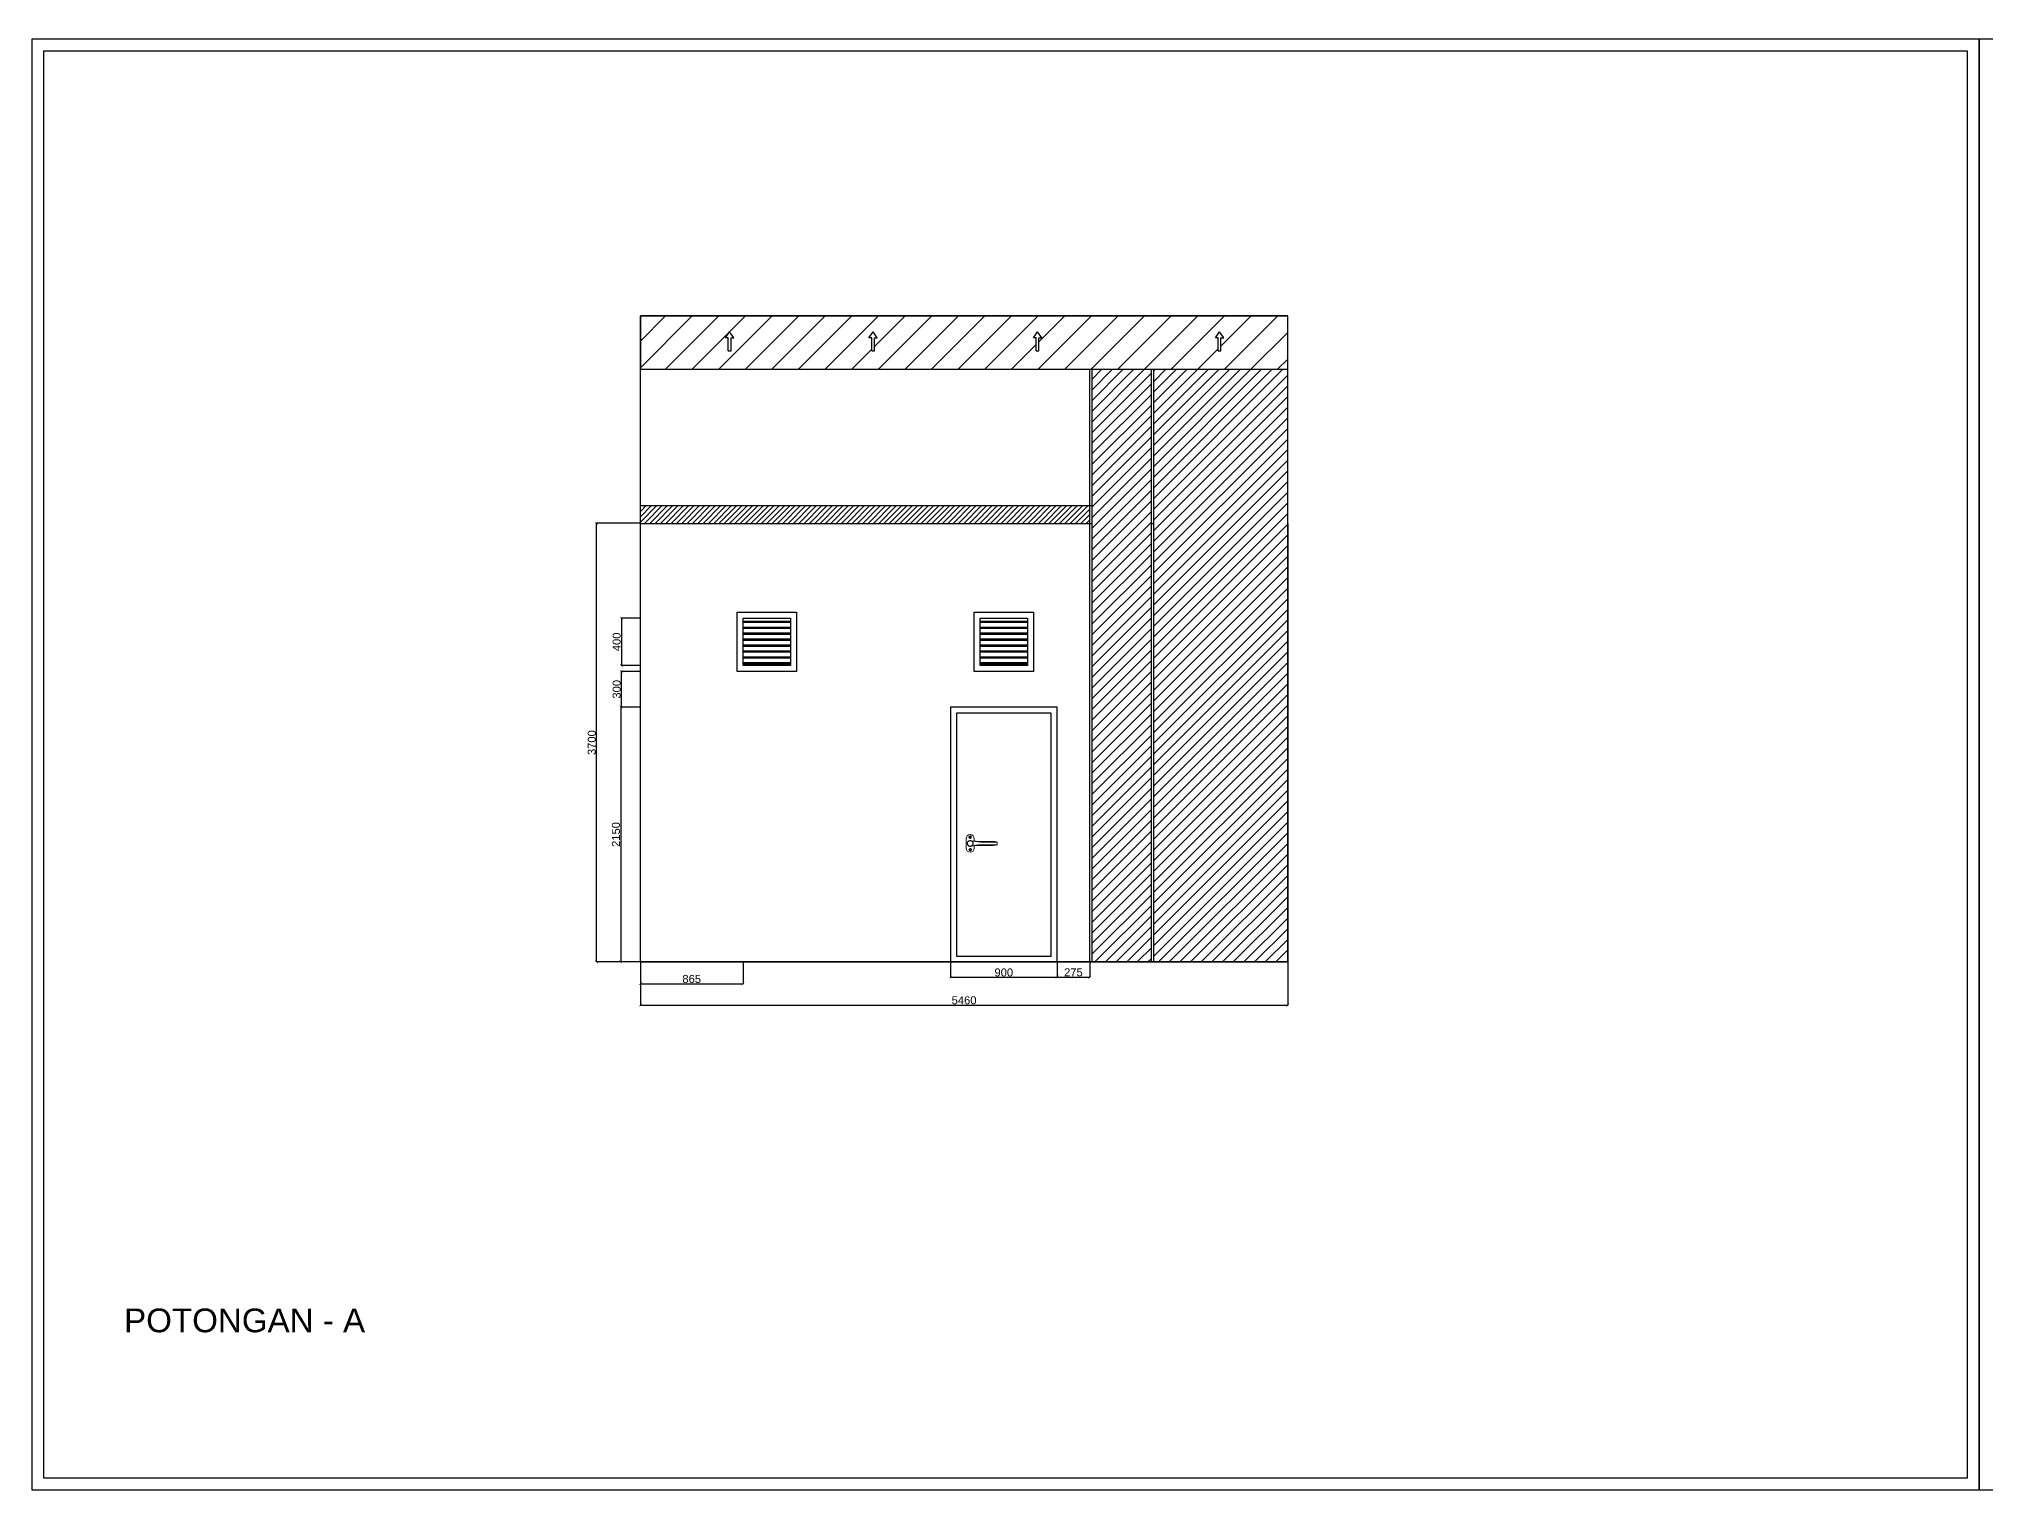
# Model space of a CAD drawing. Header units: millimetres. Extents: x -152054 to 94068, y -14280 to 91468.
# Drawn here: x -73833 to -57415, y 56711 to 68952 of the extents above; entities that cross this region are included whole.
import ezdxf

# ---------------------------------------------------------------- set-up
doc = ezdxf.new("R2010")
doc.units = ezdxf.units.MM
doc.linetypes.add('DASHED', pattern=[0.75, 0.5, -0.25])
doc.layers.add('001_Dark_1 5', color=7, linetype='Continuous', lineweight=0)
doc.styles.get("Standard").update_dxf_attribs({"font": 'arial.ttf'})
doc.dimstyles.new('ISO-25', dxfattribs={"dimtxt": 67.5, "dimasz": 22.5, "dimexe": 1.25, "dimexo": 0.625, "dimgap": 5.63, "dimtad": 1, "dimtoh": 1, "dimdec": 0, "dimtxsty": 'Standard', "dimblk": 'ARCHTICK', "dimcen": 2.5, "dimclrd": 40, "dimclre": 40, "dimclrt": 1, "dimadec": 0, "dimazin": 0, "dimtfac": 1, "dimtdec": 0, "dimtmove": 0, "dimatfit": 3, "dimldrblk": 'BOXFILLED', "dimfxl": 1, "dimarcsym": 0})

# ---------------------------------------------------------------- blocks, each defined once
blk = doc.blocks.new('_ArchTick')
at = {"color": 0, "linetype": 'ByBlock', "const_width": 0.15}
blk.add_lwpolyline([(-0.5, -0.5), (0.5, 0.5)], dxfattribs=at)
blk = doc.blocks.new('*D92')
at = {"color": 40, "lineweight": -2, "transparency": 16777216}
for p, q in [((-68759, 64866), (-69131, 64866)), ((-69129, 61166), (-69129, 64866)), ((-68759, 61166), (-69131, 61166))]:
    blk.add_line(p, q, dxfattribs=at)
at = {"layer": 'Defpoints', "color": 0, "transparency": 16777216}
for p in [(-69129, 64866), (-68758, 64866), (-68758, 61166)]:
    blk.add_point(p, dxfattribs=at)
at = {"color": 40, "lineweight": -2, "transparency": 16777216, "xscale": 22.5, "yscale": 22.5, "zscale": 22.5}
for p, rotation in [((-69129, 64866), 90), ((-69129, 61166), 270)]:
    blk.add_blockref('_ArchTick', p, dxfattribs=dict(at, rotation=rotation))
at = {"color": 1, "transparency": 16777216, "insert": (-69169, 63016), "char_height": 67.5, "attachment_point": 5, "rotation": 90}
blk.add_mtext('3700', dxfattribs=at)
blk = doc.blocks.new('_BoxFilled')
at = {"color": 0, "linetype": 'ByBlock', "lineweight": -2}
blk.add_line((-0.5, 0), (-1, 0), dxfattribs=at)
at = {"color": 0, "linetype": 'ByBlock'}
blk.add_solid([(-0.5, 0.5), (0.5, 0.5), (-0.5, -0.5), (0.5, -0.5)], dxfattribs=at)
blk = doc.blocks.new('*D93')
at = {"color": 40, "lineweight": -2, "transparency": 16777216}
for p, q in [((-68758, 61165), (-68758, 60800)), ((-63298, 61165), (-63298, 60800)), ((-68758, 60802), (-63298, 60802))]:
    blk.add_line(p, q, dxfattribs=at)
at = {"layer": 'Defpoints', "color": 0, "transparency": 16777216}
for p in [(-68758, 61166), (-63298, 61166), (-63298, 60802)]:
    blk.add_point(p, dxfattribs=at)
at = {"color": 40, "lineweight": -2, "transparency": 16777216, "xscale": 22.5, "yscale": 22.5, "zscale": 22.5, "rotation": 180}
blk.add_blockref('_ArchTick', (-68758, 60802), dxfattribs=at)
at = {"color": 40, "lineweight": -2, "transparency": 16777216, "xscale": 22.5, "yscale": 22.5, "zscale": 22.5}
blk.add_blockref('_ArchTick', (-63298, 60802), dxfattribs=at)
at = {"color": 1, "transparency": 16777216, "insert": (-66028, 60842), "char_height": 67.5, "attachment_point": 5}
blk.add_mtext('5460', dxfattribs=at)
blk = doc.blocks.new('*D94')
at = {"color": 40, "lineweight": -2, "transparency": 16777216}
for p, q in [((-65243, 61165), (-65243, 61037)), ((-64968, 61165), (-64968, 61037)), ((-65243, 61038), (-64968, 61038))]:
    blk.add_line(p, q, dxfattribs=at)
at = {"layer": 'Defpoints', "color": 0, "transparency": 16777216}
for p in [(-65243, 61166), (-64968, 61166), (-64968, 61038)]:
    blk.add_point(p, dxfattribs=at)
at = {"color": 40, "lineweight": -2, "transparency": 16777216, "xscale": 22.5, "yscale": 22.5, "zscale": 22.5, "rotation": 180}
blk.add_blockref('_ArchTick', (-65243, 61038), dxfattribs=at)
at = {"color": 40, "lineweight": -2, "transparency": 16777216, "xscale": 22.5, "yscale": 22.5, "zscale": 22.5}
blk.add_blockref('_ArchTick', (-64968, 61038), dxfattribs=at)
at = {"color": 1, "transparency": 16777216, "insert": (-65106, 61078), "char_height": 67.5, "attachment_point": 5}
blk.add_mtext('275', dxfattribs=at)
blk = doc.blocks.new('*D95')
at = {"color": 40, "lineweight": -2, "transparency": 16777216}
for p, q in [((-68758, 61165), (-68758, 60981)), ((-67893, 61165), (-67893, 60981)), ((-68758, 60982), (-67893, 60982))]:
    blk.add_line(p, q, dxfattribs=at)
at = {"layer": 'Defpoints', "color": 0, "transparency": 16777216}
for p in [(-68758, 61166), (-67893, 61166), (-67893, 60982)]:
    blk.add_point(p, dxfattribs=at)
at = {"color": 40, "lineweight": -2, "transparency": 16777216, "xscale": 22.5, "yscale": 22.5, "zscale": 22.5, "rotation": 180}
blk.add_blockref('_ArchTick', (-68758, 60982), dxfattribs=at)
at = {"color": 40, "lineweight": -2, "transparency": 16777216, "xscale": 22.5, "yscale": 22.5, "zscale": 22.5}
blk.add_blockref('_ArchTick', (-67893, 60982), dxfattribs=at)
at = {"color": 1, "transparency": 16777216, "insert": (-68326, 61022), "char_height": 67.5, "attachment_point": 5}
blk.add_mtext('865', dxfattribs=at)
blk = doc.blocks.new('*D96')
at = {"color": 40, "lineweight": -2, "transparency": 16777216}
for p, q in [((-66143, 61165), (-66143, 61035)), ((-65243, 61165), (-65243, 61035)), ((-66143, 61037), (-65243, 61037))]:
    blk.add_line(p, q, dxfattribs=at)
at = {"layer": 'Defpoints', "color": 0, "transparency": 16777216}
for p in [(-66143, 61166), (-65243, 61166), (-65243, 61037)]:
    blk.add_point(p, dxfattribs=at)
at = {"color": 40, "lineweight": -2, "transparency": 16777216, "xscale": 22.5, "yscale": 22.5, "zscale": 22.5, "rotation": 180}
blk.add_blockref('_ArchTick', (-66143, 61037), dxfattribs=at)
at = {"color": 40, "lineweight": -2, "transparency": 16777216, "xscale": 22.5, "yscale": 22.5, "zscale": 22.5}
blk.add_blockref('_ArchTick', (-65243, 61037), dxfattribs=at)
at = {"color": 1, "transparency": 16777216, "insert": (-65693, 61077), "char_height": 67.5, "attachment_point": 5}
blk.add_mtext('900', dxfattribs=at)
blk = doc.blocks.new('*D97')
at = {"color": 40, "lineweight": -2, "transparency": 16777216}
for p, q in [((-68759, 63616), (-68921, 63616)), ((-68919, 63316), (-68919, 63616)), ((-68759, 63316), (-68921, 63316))]:
    blk.add_line(p, q, dxfattribs=at)
at = {"layer": 'Defpoints', "color": 0, "transparency": 16777216}
for p in [(-68919, 63616), (-68758, 63616), (-68758, 63316)]:
    blk.add_point(p, dxfattribs=at)
at = {"color": 40, "lineweight": -2, "transparency": 16777216, "xscale": 22.5, "yscale": 22.5, "zscale": 22.5}
for p, rotation in [((-68919, 63616), 90), ((-68919, 63316), 270)]:
    blk.add_blockref('_ArchTick', p, dxfattribs=dict(at, rotation=rotation))
at = {"color": 1, "transparency": 16777216, "insert": (-68959, 63466), "char_height": 67.5, "attachment_point": 5, "rotation": 90}
blk.add_mtext('300', dxfattribs=at)
blk = doc.blocks.new('*D98')
at = {"color": 40, "lineweight": -2, "transparency": 16777216}
for p, q in [((-68759, 63316), (-68926, 63316)), ((-68925, 63316), (-68925, 61166)), ((-68759, 61166), (-68926, 61166))]:
    blk.add_line(p, q, dxfattribs=at)
at = {"layer": 'Defpoints', "color": 0, "transparency": 16777216}
for p in [(-68758, 63316), (-68925, 61166), (-68758, 61166)]:
    blk.add_point(p, dxfattribs=at)
at = {"color": 40, "lineweight": -2, "transparency": 16777216, "xscale": 22.5, "yscale": 22.5, "zscale": 22.5}
for p, rotation in [((-68925, 63316), 90), ((-68925, 61166), 270)]:
    blk.add_blockref('_ArchTick', p, dxfattribs=dict(at, rotation=rotation))
at = {"color": 1, "transparency": 16777216, "insert": (-68965, 62241), "char_height": 67.5, "attachment_point": 5, "rotation": 90}
blk.add_mtext('2150', dxfattribs=at)
blk = doc.blocks.new('*D99')
at = {"color": 40, "lineweight": -2, "transparency": 16777216}
for p, q in [((-68759, 64066), (-68921, 64066)), ((-68919, 64066), (-68919, 63666)), ((-68759, 63666), (-68921, 63666))]:
    blk.add_line(p, q, dxfattribs=at)
at = {"layer": 'Defpoints', "color": 0, "transparency": 16777216}
for p in [(-68758, 64066), (-68919, 63666), (-68758, 63666)]:
    blk.add_point(p, dxfattribs=at)
at = {"color": 40, "lineweight": -2, "transparency": 16777216, "xscale": 22.5, "yscale": 22.5, "zscale": 22.5}
for p, rotation in [((-68919, 64066), 90), ((-68919, 63666), 270)]:
    blk.add_blockref('_ArchTick', p, dxfattribs=dict(at, rotation=rotation))
at = {"color": 1, "transparency": 16777216, "insert": (-68959, 63866), "char_height": 67.5, "attachment_point": 5, "rotation": 90}
blk.add_mtext('400', dxfattribs=at)

msp = doc.modelspace()

# ---------------------------------------------------------------- hatches: boundary and pattern name
h = msp.add_hatch()
h.set_pattern_fill('ANSI31', color=3, scale=50)
h.set_pattern_definition([(45, (-28590.85, 20809.27), (-112.2532, 112.2532), [])])
h.paths.add_polyline_path([(-63298.1, 66615.7), (-68758.1, 66615.7), (-68758.1, 66165.7), (-63298.1, 66165.7)])
h.paths.add_polyline_path([(-66760.7, 66431.6), (-66783.9, 66431.5), (-66783.7, 66321.4), (-66807, 66321.4), (-66807.2, 66431.5), (-66830.4, 66431.5), (-66795.6, 66482.6)], flags=16)
h.paths.add_polyline_path([(-65443.1, 66431.5), (-65408.4, 66482.6), (-65373.4, 66431.6), (-65396.7, 66431.5), (-65396.5, 66321.4), (-65419.7, 66321.4), (-65419.9, 66431.5)], flags=16)
h.paths.add_polyline_path([(-67971.1, 66431.6), (-67994.4, 66431.5), (-67994.2, 66321.4), (-68017.5, 66321.4), (-68017.6, 66431.5), (-68040.9, 66431.5), (-68006.1, 66482.6)], flags=16)
h.paths.add_polyline_path([(-63908, 66431.5), (-63873.2, 66482.6), (-63838.2, 66431.6), (-63861.5, 66431.5), (-63861.3, 66321.4), (-63884.6, 66321.4), (-63884.7, 66431.5)], flags=16)
at = {"true_color": 0x939598, "transparency": 33554483}
h = msp.add_hatch(dxfattribs=at)
h.set_pattern_fill('ANSI31', color=252, scale=20)
h.set_pattern_definition([(45, (-28590.85, 20809.27), (-44.90128, 44.90128), [])])
h.paths.add_polyline_path([(-64448.1, 66165.7), (-64948.1, 66165.7), (-64948.1, 61165.7), (-64448.1, 61165.7)])
h.paths.add_polyline_path([(-63298.1, 64865.7), (-63298.1, 66165.7), (-64428.1, 66165.7), (-64428.1, 61165.7), (-63298.1, 61165.7)])
at = {"true_color": 0x939598, "transparency": 33554610}
h = msp.add_hatch(dxfattribs=at)
h.set_pattern_fill('ANSI31', color=252, scale=10)
h.set_pattern_definition([(45, (-28590.847, 20809.27), (-22.45064, 22.45064), [])])
h.paths.add_polyline_path([(-64968.1, 65015.7), (-68758.1, 65015.7), (-68758.1, 64865.7), (-64968.1, 64865.7)])
h = msp.add_hatch()
h.set_pattern_fill('ANSI32', color=3)
h.set_pattern_definition([(45, (-32061.687, 20809.271), (-6.7351921, 6.7351921), []), (45, (-32057.197, 20809.271), (-6.7351921, 6.7351921), [])])
h.paths.add_polyline_path([(-67493.1, 64041.1), (-67893.1, 64041.1), (-67893.1, 64031.1), (-67493.1, 64031.1)])
h.paths.add_polyline_path([(-67493.1, 63991.1), (-67893.1, 63991.1), (-67893.1, 63981.1), (-67493.1, 63981.1)])
h.paths.add_polyline_path([(-67493.1, 63941.1), (-67893.1, 63941.1), (-67893.1, 63931.1), (-67493.1, 63931.1)])
h.paths.add_polyline_path([(-67493.1, 63891.1), (-67893.1, 63891.1), (-67893.1, 63881.1), (-67493.1, 63881.1)])
h.paths.add_polyline_path([(-67493.1, 63841.1), (-67893.1, 63841.1), (-67893.1, 63831.1), (-67493.1, 63831.1)])
h.paths.add_polyline_path([(-67493.1, 63791.1), (-67893.1, 63791.1), (-67893.1, 63781.1), (-67493.1, 63781.1)])
h.paths.add_polyline_path([(-67493.1, 63741.1), (-67893.1, 63741.1), (-67893.1, 63731.1), (-67493.1, 63731.1)])
h.paths.add_polyline_path([(-67493.1, 63691.1), (-67893.1, 63691.1), (-67893.1, 63681.1), (-67493.1, 63681.1)])
h = msp.add_hatch()
h.set_pattern_fill('ANSI32', color=3)
h.set_pattern_definition([(45, (-30061.687, 20809.271), (-6.7351921, 6.7351921), []), (45, (-30057.197, 20809.271), (-6.7351921, 6.7351921), [])])
h.paths.add_polyline_path([(-65493.1, 64041.1), (-65893.1, 64041.1), (-65893.1, 64031.1), (-65493.1, 64031.1)])
h.paths.add_polyline_path([(-65493.1, 63991.1), (-65893.1, 63991.1), (-65893.1, 63981.1), (-65493.1, 63981.1)])
h.paths.add_polyline_path([(-65493.1, 63941.1), (-65893.1, 63941.1), (-65893.1, 63931.1), (-65493.1, 63931.1)])
h.paths.add_polyline_path([(-65493.1, 63891.1), (-65893.1, 63891.1), (-65893.1, 63881.1), (-65493.1, 63881.1)])
h.paths.add_polyline_path([(-65493.1, 63841.1), (-65893.1, 63841.1), (-65893.1, 63831.1), (-65493.1, 63831.1)])
h.paths.add_polyline_path([(-65493.1, 63791.1), (-65893.1, 63791.1), (-65893.1, 63781.1), (-65493.1, 63781.1)])
h.paths.add_polyline_path([(-65493.1, 63741.1), (-65893.1, 63741.1), (-65893.1, 63731.1), (-65493.1, 63731.1)])
h.paths.add_polyline_path([(-65493.1, 63691.1), (-65893.1, 63691.1), (-65893.1, 63681.1), (-65493.1, 63681.1)])

# ---------------------------------------------------------------- linework, layer by layer
for points in [[(-73891.2, 68952.4), (-57464.9, 68952.4), (-57464.9, 56710.7), (-73891.2, 56710.7)], [(-73791.2, 68852.4), (-57564.9, 68852.4), (-57564.9, 56810.7), (-73791.2, 56810.7)], [(-57464.9, 68952.4), (-41038.6, 68952.4), (-41038.6, 56710.7), (-57464.9, 56710.7)], [(-68758.1, 66165.7), (-63298.1, 66165.7), (-63298.1, 66615.7), (-68758.1, 66615.7)], [(-67943.1, 64116.1), (-67443.1, 64116.1), (-67443.1, 63616.1), (-67943.1, 63616.1)], [(-65943.1, 64116.1), (-65443.1, 64116.1), (-65443.1, 63616.1), (-65943.1, 63616.1)], [(-65293.1, 61215.7), (-65293.1, 63265.7), (-66093.1, 63265.7), (-66093.1, 61215.7)]]:
    msp.add_lwpolyline(points, close=True)
for points in [[(-68758.1, 61165.7), (-68758.1, 66615.7)], [(-68758.1, 66615.7), (-63298.1, 66615.7)], [(-63298.1, 61165.7), (-63298.1, 66615.7)], [(-68017.6, 66431.5), (-68040.9, 66431.5), (-68006.1, 66482.6)], [(-68017.5, 66321.4), (-68017.6, 66431.5)], [(-67994.4, 66431.5), (-67971.1, 66431.6), (-68006.1, 66482.6)], [(-67994.2, 66321.4), (-67994.4, 66431.5)], [(-66807.2, 66431.5), (-66830.4, 66431.5), (-66795.6, 66482.6)], [(-66807, 66321.4), (-66807.2, 66431.5)], [(-66783.9, 66431.5), (-66760.7, 66431.6), (-66795.6, 66482.6)], [(-66783.7, 66321.4), (-66783.9, 66431.5)], [(-65419.9, 66431.5), (-65443.1, 66431.5), (-65408.4, 66482.6)], [(-65419.7, 66321.4), (-65419.9, 66431.5)], [(-65396.7, 66431.5), (-65373.4, 66431.6), (-65408.4, 66482.6)], [(-65396.5, 66321.4), (-65396.7, 66431.5)], [(-63884.7, 66431.5), (-63908, 66431.5), (-63873.2, 66482.6)], [(-63884.6, 66321.4), (-63884.7, 66431.5)], [(-63861.5, 66431.5), (-63838.2, 66431.6), (-63873.2, 66482.6)], [(-63861.3, 66321.4), (-63861.5, 66431.5)], [(-68758.1, 66165.7), (-63298.1, 66165.7)], [(-68017.5, 66321.4), (-67994.2, 66321.4)], [(-66807, 66321.4), (-66783.7, 66321.4)], [(-65419.7, 66321.4), (-65396.5, 66321.4)], [(-64968.1, 61165.7), (-64968.1, 66165.7)], [(-64948.1, 61165.7), (-64948.1, 66165.7)], [(-64448.1, 61165.7), (-64448.1, 66165.7)], [(-64428.1, 61165.7), (-64428.1, 66165.7)], [(-63884.6, 66321.4), (-63861.3, 66321.4)], [(-68758.1, 65015.7), (-64948.1, 65015.7)], [(-68758.1, 61165.7), (-68758.1, 64865.7)], [(-63298.1, 64865.7), (-63298.1, 61165.7), (-68758.1, 61165.7), (-68758.1, 64865.7), (-64948.1, 64865.7)], [(-64448.1, 64865.7), (-64428.1, 64865.7)], [(-67893.1, 64066.1), (-67493.1, 64066.1), (-67493.1, 63666.1), (-67893.1, 63666.1), (-67893.1, 64066.1)], [(-67893.1, 64066.1), (-67493.1, 64066.1)], [(-67893.1, 64041.1), (-67493.1, 64041.1)], [(-67893.1, 64031.1), (-67493.1, 64031.1)], [(-65893.1, 64066.1), (-65493.1, 64066.1), (-65493.1, 63666.1), (-65893.1, 63666.1), (-65893.1, 64066.1)], [(-65893.1, 64066.1), (-65493.1, 64066.1)], [(-65893.1, 64041.1), (-65493.1, 64041.1)], [(-65893.1, 64031.1), (-65493.1, 64031.1)], [(-67893.1, 63991.1), (-67493.1, 63991.1)], [(-67893.1, 63981.1), (-67493.1, 63981.1)], [(-67893.1, 63941.1), (-67493.1, 63941.1)], [(-67893.1, 63931.1), (-67493.1, 63931.1)], [(-67893.1, 63891.1), (-67493.1, 63891.1)], [(-67893.1, 63881.1), (-67493.1, 63881.1)], [(-65893.1, 63991.1), (-65493.1, 63991.1)], [(-65893.1, 63981.1), (-65493.1, 63981.1)], [(-65893.1, 63941.1), (-65493.1, 63941.1)], [(-65893.1, 63931.1), (-65493.1, 63931.1)], [(-65893.1, 63891.1), (-65493.1, 63891.1)], [(-65893.1, 63881.1), (-65493.1, 63881.1)], [(-67893.1, 63841.1), (-67493.1, 63841.1)], [(-67893.1, 63831.1), (-67493.1, 63831.1)], [(-67893.1, 63791.1), (-67493.1, 63791.1)], [(-67893.1, 63781.1), (-67493.1, 63781.1)], [(-67893.1, 63741.1), (-67493.1, 63741.1)], [(-67893.1, 63731.1), (-67493.1, 63731.1)], [(-65893.1, 63841.1), (-65493.1, 63841.1)], [(-65893.1, 63831.1), (-65493.1, 63831.1)], [(-65893.1, 63791.1), (-65493.1, 63791.1)], [(-65893.1, 63781.1), (-65493.1, 63781.1)], [(-65893.1, 63741.1), (-65493.1, 63741.1)], [(-65893.1, 63731.1), (-65493.1, 63731.1)], [(-67893.1, 63691.1), (-67493.1, 63691.1)], [(-67893.1, 63681.1), (-67493.1, 63681.1)], [(-65893.1, 63691.1), (-65493.1, 63691.1)], [(-65893.1, 63681.1), (-65493.1, 63681.1)], [(-65243.1, 61165.7), (-65243.1, 63315.7), (-66143.1, 63315.7), (-66143.1, 61165.7), (-65243.1, 61165.7)], [(-65243.1, 61165.7), (-65243.1, 63315.7)], [(-68758.1, 61165.7), (-63298.1, 61165.7)]]:
    msp.add_lwpolyline(points)
at = {"layer": '001_Dark_1 5', "linetype": 'Continuous'}
for p, q in [((-66011.2, 62205.4), (-66011.2, 62126)), ((-65942.4, 62185.1), (-65942.4, 62205.4)), ((-65942.4, 62126), (-65942.4, 62146.4)), ((-65879.6, 62182.1), (-65780.4, 62182.1)), ((-65780.4, 62149.3), (-65879.6, 62149.3)), ((-65870.1, 62176.5), (-65752.8, 62176.5)), ((-65752.8, 62154.9), (-65870.1, 62154.9)), ((-65750.4, 62176.5), (-65750.4, 62154.9))]:
    msp.add_line(p, q, dxfattribs=at)
at = {"layer": '001_Dark_1 5', "linetype": 'DASHED'}
for centre, radius in [((-65976.8, 62218.6), 10.6), ((-65976.8, 62218.6), 6.35), ((-65976.8, 62112.8), 10.6), ((-65976.8, 62112.8), 6.35)]:
    msp.add_circle(centre, radius, dxfattribs=at)
at = {"layer": '001_Dark_1 5', "linetype": 'Continuous'}
for centre, radius, start, end in [((-65976.8, 62205.4), 34.4, 0, 180), ((-65976.8, 62126), 34.4, 180, 0), ((-65976.8, 62165.7), 25.4, 58.7771, 301.2229), ((-65976.8, 62165.7), 23.3, 81.90917, 278.09083), ((-65879.6, 62849.8), 667.7, 261.90917, 270), ((-65879.6, 61481.6), 667.7, 90, 98.09083), ((-65861.4, 62682.2), 505.7, 259.55562, 269.02108), ((-65861.4, 61649.3), 505.7, 90.97892, 100.44438), ((-65781.8, 62075.8), 106.3, 73.28547, 89.26281), ((-65781.8, 62255.6), 106.3, 270.73719, 286.71453), ((-65751.6, 62176.5), 1.19, 0, 73.31327), ((-65751.6, 62154.9), 1.19, 286.68673, 0)]:
    msp.add_arc(centre, radius, start, end, dxfattribs=at)
at = {"layer": '001_Dark_1 5', "linetype": 'DASHED'}
for radius, start, end in [(23.3, 278.09083, 81.90917), (25.4, 301.2229, 58.7771)]:
    msp.add_arc((-65976.8, 62165.7), radius, start, end, dxfattribs=at)

# ---------------------------------------------------------------- texts
at = {"insert": (-73114.3, 58242.1), "char_height": 200, "attachment_point": 1}
msp.add_mtext_dynamic_manual_height_columns('{\\C3;POTONGAN - A}', width=2647.309, gutter_width=17.5, heights=[0], dxfattribs=at)

# ---------------------------------------------------------------- dimensions: what is measured, and where the dimension line sits
for base, p1, p2, picture, middle in [((-69129.3, 64865.7), (-68758.1, 61165.7), (-68758.1, 64865.7), '*D92', (-69169.5, 63015.7)), ((-68919.3, 63666.1), (-68758.1, 64066.1), (-68758.1, 63666.1), '*D99', (-68959.4, 63866.1)), ((-68919.3, 63616.1), (-68758.1, 63315.7), (-68758.1, 63616.1), '*D97', (-68959.4, 63465.9)), ((-68924.9, 61165.7), (-68758.1, 63315.7), (-68758.1, 61165.7), '*D98', (-68965, 62240.7))]:
    dim = msp.add_linear_dim(base=base, p1=p1, p2=p2, angle=90, dimstyle='ISO-25')
    dim.commit()
    dim.dimension.update_dxf_attribs({"geometry": picture, "text_midpoint": middle})
for base, p1, p2, picture, middle in [((-63298.1, 60801.6), (-68758.1, 61165.7), (-63298.1, 61165.7), '*D93', (-66028.1, 60841.7)), ((-67893.1, 60981.9), (-68758.1, 61165.7), (-67893.1, 61165.7), '*D95', (-68325.6, 61022)), ((-65243.1, 61036.7), (-66143.1, 61165.7), (-65243.1, 61165.7), '*D96', (-65693.1, 61076.8)), ((-64968.1, 61038), (-65243.1, 61165.7), (-64968.1, 61165.7), '*D94', (-65105.6, 61078.1))]:
    dim = msp.add_linear_dim(base=base, p1=p1, p2=p2, dimstyle='ISO-25')
    dim.commit()
    dim.dimension.update_dxf_attribs({"geometry": picture, "text_midpoint": middle})

doc.saveas('drawing.dxf')
